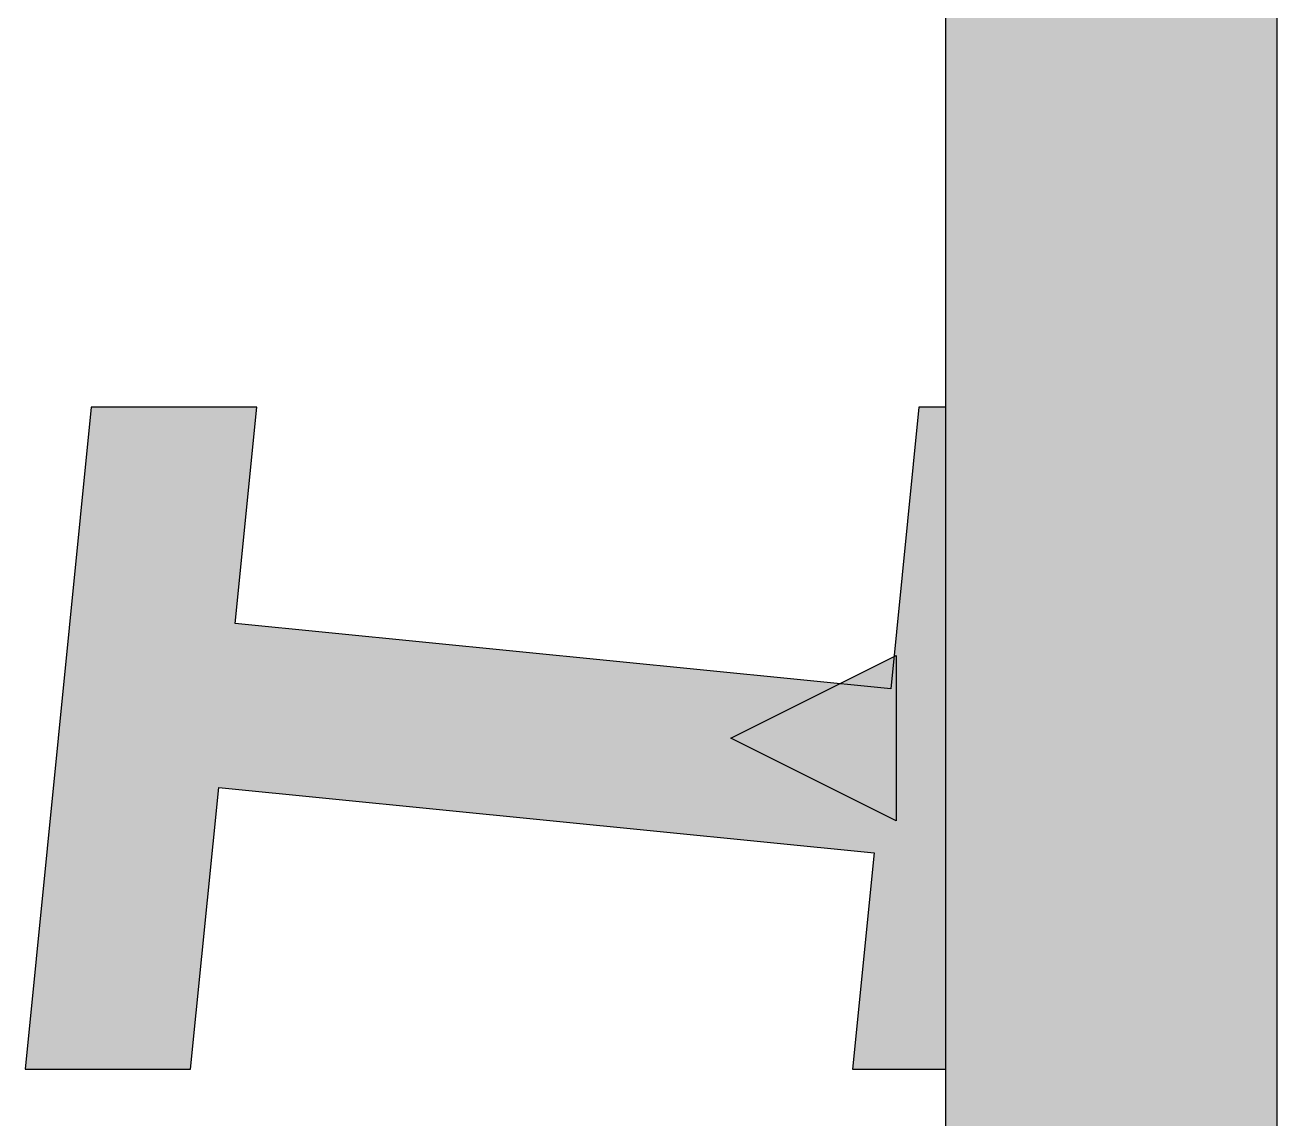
# Model space of a CAD drawing. Header units: millimetres. Extents: x 178 to 1404, y 24 to 984.
# Drawn here: x 1101.9 to 1404.4, y 412.3 to 676.5 of the extents above; entities that cross this region are included whole.
import ezdxf

# ---------------------------------------------------------------- set-up
doc = ezdxf.new("R2010")
doc.units = ezdxf.units.MM
doc.layers.add('FRAME', color=7, linetype='Continuous')
doc.layers.add('SFR', color=7, linetype='Continuous')

msp = doc.modelspace()

# ---------------------------------------------------------------- hatches: boundary and pattern name
at = {"layer": 'FRAME', "true_color": 0x000000}
h = msp.add_hatch(color=7, dxfattribs=at)
h.dxf.hatch_style = 1
h.paths.add_polyline_path([(1324.44, 904.25), (1404.44, 904.25), (1404.44, 104.25), (1324.44, 104.25), (1324.44, 904.25)])
h = msp.add_hatch(color=7, dxfattribs=at)
h.dxf.hatch_style = 1
h.paths.add_polyline_path([(1312.44, 524.25), (1312.44, 484.25), (1272.44, 504.25), (1312.44, 524.25)])
at = {"layer": 'SFR', "true_color": 0x000000}
h = msp.add_hatch(color=7, dxfattribs=at)
h.dxf.hatch_style = 1
h.paths.add_polyline_path([(1117.9, 584.25), (1101.9, 424.25), (1141.9, 424.25), (1148.71, 492.37), (1307.12, 476.53), (1301.9, 424.25), (1324.44, 424.25), (1324.44, 584.25), (1317.9, 584.25), (1311.09, 516.13), (1152.67, 531.97), (1157.9, 584.25), (1117.9, 584.25), (1117.9, 584.25)])

# ---------------------------------------------------------------- linework, layer by layer
at = {"layer": 'FRAME', "color": 250}
for points in [[(1324.44, 904.25), (1404.44, 904.25), (1404.44, 104.25), (1324.44, 104.25), (1324.44, 904.25)], [(1312.44, 524.25), (1312.44, 484.25), (1272.44, 504.25), (1312.44, 524.25)]]:
    msp.add_lwpolyline(points, close=True, dxfattribs=at)
at = {"layer": 'FRAME', "color": 250, "true_color": 0x000000}
for points in [[(1324.44, 904.25), (1324.44, 104.25), (1404.44, 104.25)], [(1404.44, 104.25), (1404.44, 904.25), (1324.44, 904.25)], [(1272.44, 504.25), (1312.44, 484.25), (1312.44, 524.25)]]:
    msp.add_solid(points, dxfattribs=at)
at = {"layer": 'SFR', "color": 250}
msp.add_lwpolyline([(1117.9, 584.25), (1101.9, 424.25), (1141.9, 424.25), (1148.71, 492.37), (1307.12, 476.53), (1301.9, 424.25), (1324.44, 424.25), (1324.44, 584.25), (1317.9, 584.25), (1311.09, 516.13), (1152.67, 531.97), (1157.9, 584.25), (1117.9, 584.25), (1117.9, 584.25)], close=True, dxfattribs=at)
at = {"layer": 'SFR', "color": 250, "true_color": 0x000000}
for points in [[(1117.9, 584.25), (1117.9, 584.25), (1101.9, 424.25)], [(1117.9, 584.25), (1101.9, 424.25), (1141.9, 424.25)], [(1117.9, 584.25), (1141.9, 424.25), (1148.71, 492.37)], [(1117.9, 584.25), (1148.71, 492.37), (1152.67, 531.97)], [(1152.67, 531.97), (1157.9, 584.25), (1117.9, 584.25)], [(1307.12, 476.53), (1324.44, 424.25), (1324.44, 584.25)], [(1307.12, 476.53), (1324.44, 584.25), (1311.09, 516.13)], [(1324.44, 584.25), (1317.9, 584.25), (1311.09, 516.13)], [(1148.71, 492.37), (1311.09, 516.13), (1152.67, 531.97)], [(1148.71, 492.37), (1307.12, 476.53), (1311.09, 516.13)], [(1307.12, 476.53), (1301.9, 424.25), (1324.44, 424.25)]]:
    msp.add_solid(points, dxfattribs=at)

doc.saveas('drawing.dxf')
